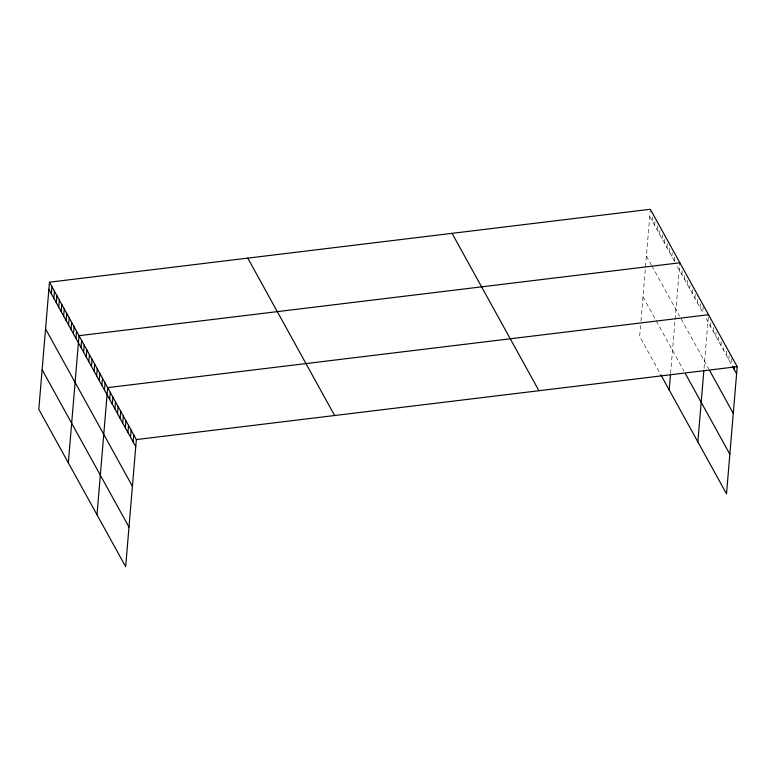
<?xml version="1.0" encoding="UTF-8"?>
<svg xmlns="http://www.w3.org/2000/svg" width="776" height="776" viewBox="0 0 776 776"><rect width="100%" height="100%" fill="white"/><g stroke="black" fill="none" stroke-linecap="round" stroke-linejoin="round"><path stroke-width="0.58" stroke-dasharray="3.88 2.91" d="M640.578 325.425L639.657 336.425L660.327 373.886M640.947 321.022L650.23 210.461M652.199 220.85L652.791 213.73M654.653 225.312L655.157 219.375M657.117 229.774L657.718 222.654M659.581 234.226L660.075 228.299M662.044 238.688L662.539 232.761M664.498 243.15L665.003 237.214M666.962 247.612L667.457 241.675M669.426 252.064L670.018 244.954M671.89 256.526L672.385 250.6M674.344 260.988L674.848 255.052M670.58 373.431L679.766 263.976M681.871 274.626L682.376 268.7M684.481 279.35L684.975 273.414M687.09 284.074L687.682 276.954M689.689 288.798L690.194 282.862M692.299 293.512L692.793 287.586M694.908 298.236L695.5 291.116M697.508 302.96L698.109 295.84M700.117 307.684L700.612 301.748M703.221 306.471L702.726 312.398L676.808 265.45M704.036 368.26L708.43 315.919M710.544 326.57L711.136 319.45M713.144 331.294L713.745 324.174M715.753 336.008L716.248 330.081M718.363 340.732L718.857 334.805M720.962 345.456L721.467 339.519M723.572 350.18L723.775 347.803M726.181 354.904L726.773 347.784M728.78 359.618L729.382 352.498M731.884 358.415L731.39 364.342L705.326 317.122M649.735 216.388L675.828 263.665M646.408 256.002L651.336 264.926M651.821 265.819L679.592 316.123M681.153 318.965L708.779 369.007M642.984 296.81L655.283 319.111M656.273 320.895L683.986 371.103"/><path stroke-width="1.16" d="M49.48 282.183L38.8 409.33L125.664 566.722L136.343 439.575L49.48 282.183L650.337 209.278L737.2 366.67L726.52 493.817L660.822 374.779M51.342 293.755L51.934 286.645M53.806 298.217L54.398 291.097M56.26 302.679L56.861 295.559M58.724 307.141L59.325 300.021M61.188 311.593L61.779 304.473M63.651 316.055L64.243 308.935M66.106 320.517L66.707 313.397M68.569 324.979L69.171 317.859M71.033 329.431L71.625 322.312M73.487 333.893L74.089 326.774M75.951 338.355L76.552 331.236M68.337 462.845L79.016 335.698L679.863 262.792M81.024 347.532L81.616 340.412M83.624 352.255L84.225 345.136M86.233 356.979L86.834 349.86M88.842 361.703L89.434 354.584M91.442 366.418L92.043 359.307M94.051 371.141L94.653 364.022M96.66 375.865L97.252 368.745M99.26 380.589L99.862 373.469M101.869 385.313L102.471 378.193M104.479 390.027L105.07 382.917M97 514.789L107.68 387.631L708.537 314.726M109.688 399.475L110.289 392.355M112.297 404.199L112.889 397.079M114.897 408.923L115.498 401.803M117.506 413.637L118.107 406.517M120.115 418.361L120.707 411.241M122.715 423.085L123.316 415.965M125.324 427.809L125.925 420.689M127.933 432.523L128.525 425.413M130.533 437.247L131.134 430.127M133.142 441.971L133.744 434.851M669.193 389.94L670.483 374.536M697.857 441.884L703.851 370.53M733.999 369.066L734.193 366.689M136.343 439.575L737.2 366.67M732.437 366.233L736.599 373.79M709.827 370.899L733.272 413.395M685.548 373.935L729.847 454.212M452.049 233.334L538.922 390.726M247.757 258.117L334.631 415.519M48.878 289.303L135.751 446.695M45.551 328.908L132.424 486.3M42.127 369.725L128.991 527.117"/></g></svg>
